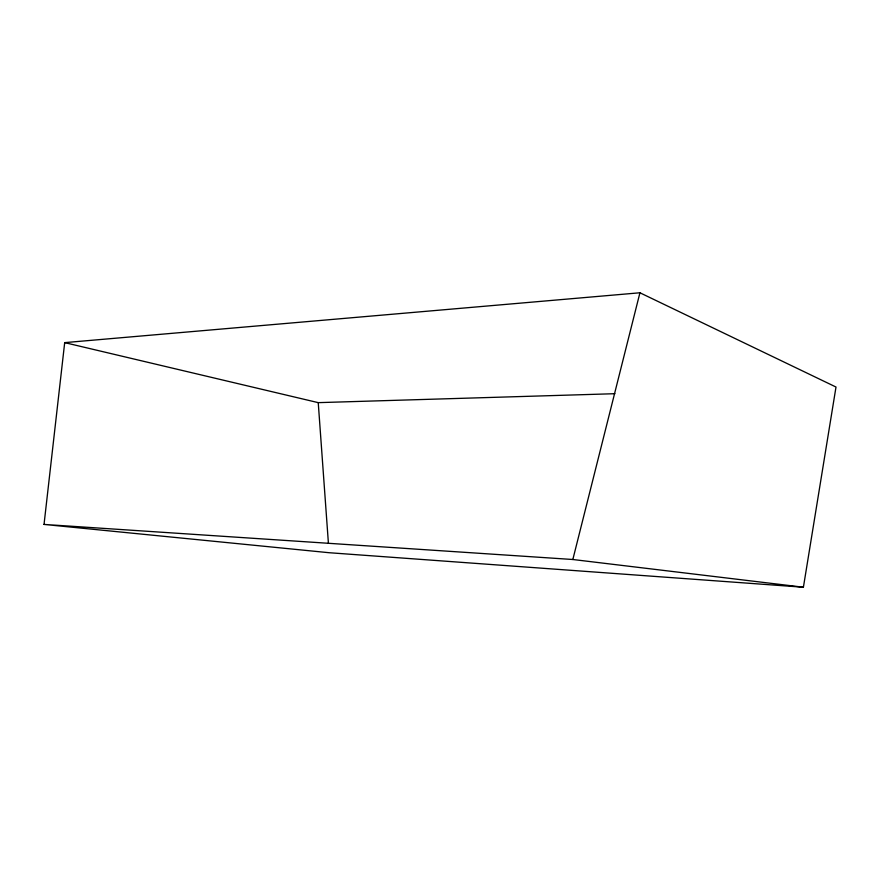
<?xml version="1.0" encoding="UTF-8"?>
<svg xmlns="http://www.w3.org/2000/svg" width="880" height="880" viewBox="0 0 880 880"><rect width="100%" height="100%" fill="white"/><g stroke="black" fill="none" stroke-linecap="round" stroke-linejoin="round"><path stroke-width="1.32" d="M44.033 524.414L64.691 342.628L639.936 292.776L836 387.035L803.407 587.224L329.098 552.717L44 524.425L572.836 559.504L803.407 587.224M572.836 559.504L639.936 292.776M64.691 342.628L318.241 402.644L614.889 393.701M318.241 402.644L328.405 543.169"/></g></svg>
